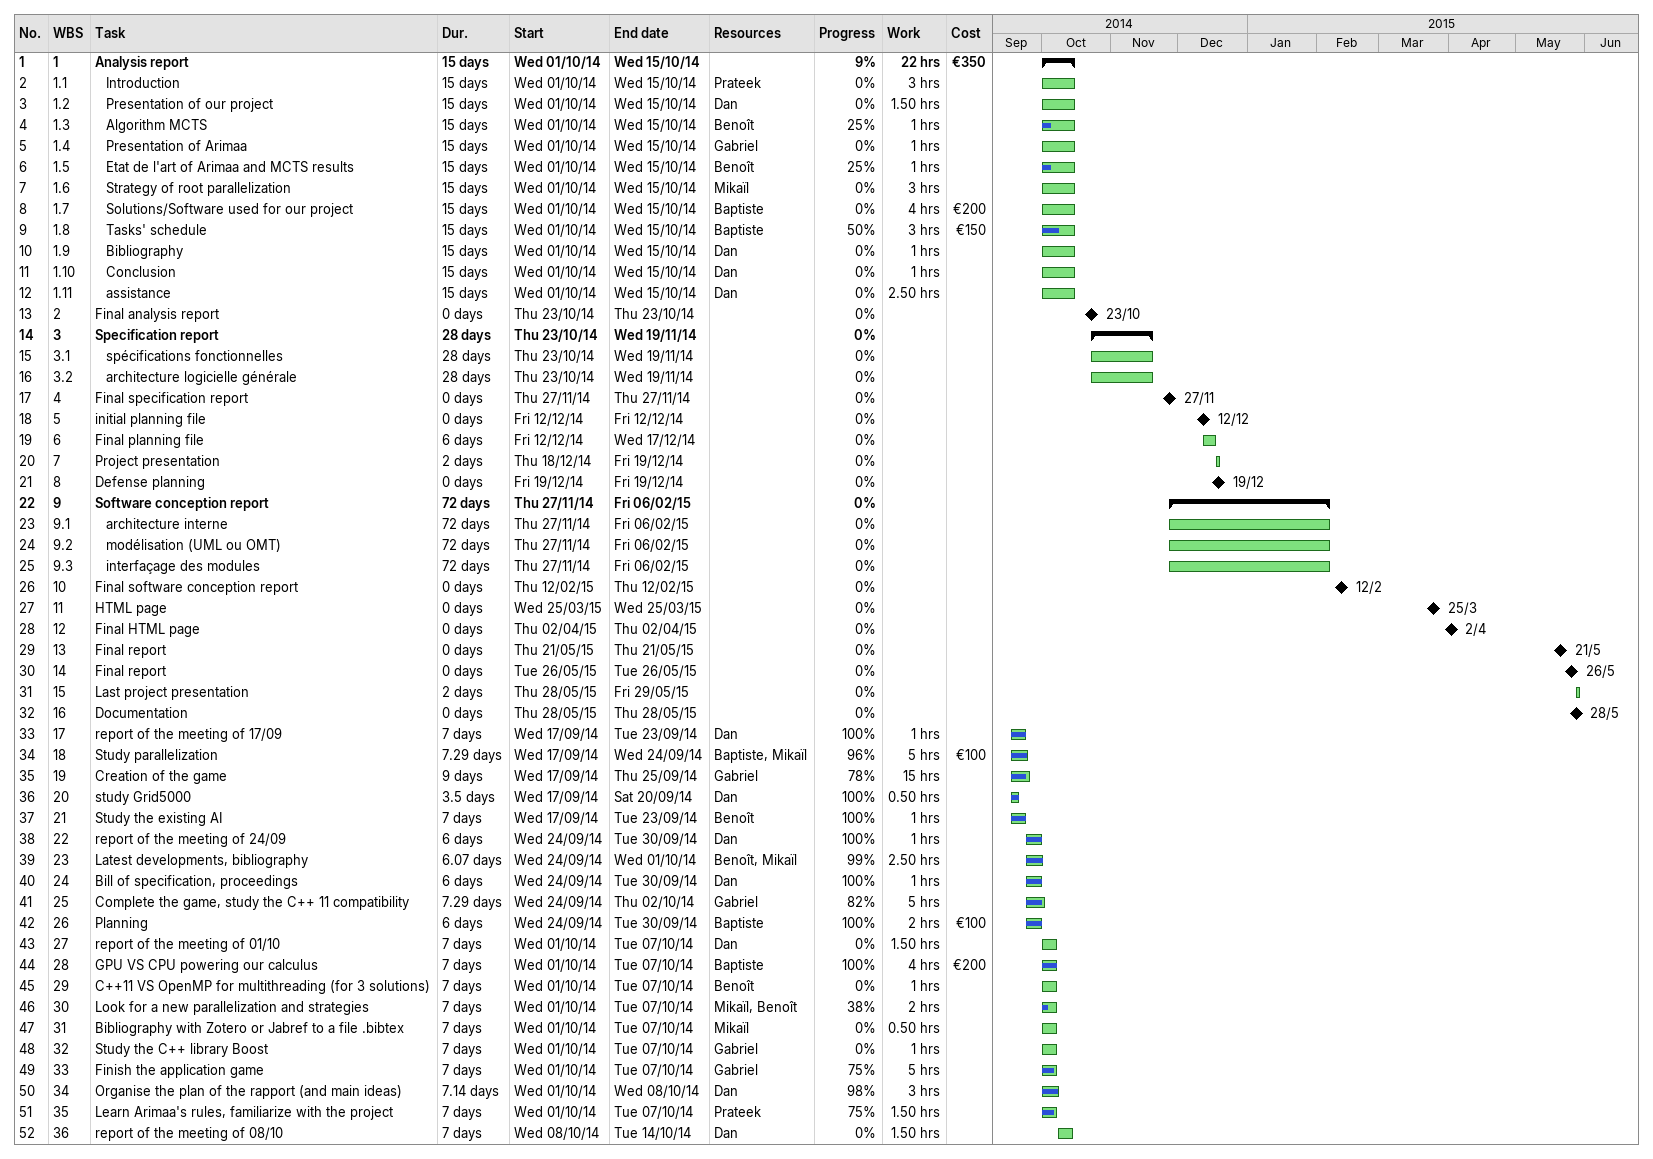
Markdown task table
| ID | WBS | Task | Duration | Start | Finish | Resources | % complete | Work (h) | Cost (€) |
|---|---|---|---|---|---|---|---|---|---|
| 1 | 1 | **Analysis report** | 15d | 2014-10-01 | 2014-10-15 |  | 9 | 22 | 350 |
| 2 | 1.1 | Introduction | 15d | 2014-10-01 | 2014-10-15 | Prateek | 0 | 3 |  |
| 3 | 1.2 | Presentation of our project | 15d | 2014-10-01 | 2014-10-15 | Dan | 0 | 1.50 |  |
| 4 | 1.3 | Algorithm MCTS | 15d | 2014-10-01 | 2014-10-15 | Benoît | 25 | 1 |  |
| 5 | 1.4 | Presentation of Arimaa | 15d | 2014-10-01 | 2014-10-15 | Gabriel | 0 | 1 |  |
| 6 | 1.5 | Etat de l'art of Arimaa and MCTS results | 15d | 2014-10-01 | 2014-10-15 | Benoît | 25 | 1 |  |
| 7 | 1.6 | Strategy of root parallelization | 15d | 2014-10-01 | 2014-10-15 | Mikaïl | 0 | 3 |  |
| 8 | 1.7 | Solutions/Software used for our project | 15d | 2014-10-01 | 2014-10-15 | Baptiste | 0 | 4 | 200 |
| 9 | 1.8 | Tasks' schedule | 15d | 2014-10-01 | 2014-10-15 | Baptiste | 50 | 3 | 150 |
| 10 | 1.9 | Bibliography | 15d | 2014-10-01 | 2014-10-15 | Dan | 0 | 1 |  |
| 11 | 1.10 | Conclusion | 15d | 2014-10-01 | 2014-10-15 | Dan | 0 | 1 |  |
| 12 | 1.11 | assistance | 15d | 2014-10-01 | 2014-10-15 | Dan | 0 | 2.50 |  |
| 13 | 2 | Final analysis report | 0d | 2014-10-23 | 2014-10-23 |  | 0 |  |  |
| 14 | 3 | **Specification report** | 28d | 2014-10-23 | 2014-11-19 |  | 0 |  |  |
| 15 | 3.1 | spécifications fonctionnelles | 28d | 2014-10-23 | 2014-11-19 |  | 0 |  |  |
| 16 | 3.2 | architecture logicielle générale | 28d | 2014-10-23 | 2014-11-19 |  | 0 |  |  |
| 17 | 4 | Final specification report | 0d | 2014-11-27 | 2014-11-27 |  | 0 |  |  |
| 18 | 5 | initial planning file | 0d | 2014-12-12 | 2014-12-12 |  | 0 |  |  |
| 19 | 6 | Final planning file | 6d | 2014-12-12 | 2014-12-17 |  | 0 |  |  |
| 20 | 7 | Project presentation | 2d | 2014-12-18 | 2014-12-19 |  | 0 |  |  |
| 21 | 8 | Defense planning | 0d | 2014-12-19 | 2014-12-19 |  | 0 |  |  |
| 22 | 9 | **Software conception report** | 72d | 2014-11-27 | 2015-02-06 |  | 0 |  |  |
| 23 | 9.1 | architecture interne | 72d | 2014-11-27 | 2015-02-06 |  | 0 |  |  |
| 24 | 9.2 | modélisation (UML ou OMT) | 72d | 2014-11-27 | 2015-02-06 |  | 0 |  |  |
| 25 | 9.3 | interfaçage des modules | 72d | 2014-11-27 | 2015-02-06 |  | 0 |  |  |
| 26 | 10 | Final software conception report | 0d | 2015-02-12 | 2015-02-12 |  | 0 |  |  |
| 27 | 11 | HTML page | 0d | 2015-03-25 | 2015-03-25 |  | 0 |  |  |
| 28 | 12 | Final HTML page | 0d | 2015-04-02 | 2015-04-02 |  | 0 |  |  |
| 29 | 13 | Final report | 0d | 2015-05-21 | 2015-05-21 |  | 0 |  |  |
| 30 | 14 | Final report | 0d | 2015-05-26 | 2015-05-26 |  | 0 |  |  |
| 31 | 15 | Last project presentation | 2d | 2015-05-28 | 2015-05-29 |  | 0 |  |  |
| 32 | 16 | Documentation | 0d | 2015-05-28 | 2015-05-28 |  | 0 |  |  |
| 33 | 17 | report of the meeting of 17/09 | 7d | 2014-09-17 | 2014-09-23 | Dan | 100 | 1 |  |
| 34 | 18 | Study parallelization | 7.29d | 2014-09-17 | 2014-09-24 | Baptiste, Mikaïl | 96 | 5 | 100 |
| 35 | 19 | Creation of the game | 9d | 2014-09-17 | 2014-09-25 | Gabriel | 78 | 15 |  |
| 36 | 20 | study Grid5000 | 3.5d | 2014-09-17 | 2014-09-20 | Dan | 100 | 0.50 |  |
| 37 | 21 | Study the existing AI | 7d | 2014-09-17 | 2014-09-23 | Benoît | 100 | 1 |  |
| 38 | 22 | report of the meeting of 24/09 | 6d | 2014-09-24 | 2014-09-30 | Dan | 100 | 1 |  |
| 39 | 23 | Latest developments, bibliography | 6.07d | 2014-09-24 | 2014-10-01 | Benoît, Mikaïl | 99 | 2.50 |  |
| 40 | 24 | Bill of specification, proceedings | 6d | 2014-09-24 | 2014-09-30 | Dan | 100 | 1 |  |
| 41 | 25 | Complete the game, study the C++ 11 compatibility | 7.29d | 2014-09-24 | 2014-10-02 | Gabriel | 82 | 5 |  |
| 42 | 26 | Planning | 6d | 2014-09-24 | 2014-09-30 | Baptiste | 100 | 2 | 100 |
| 43 | 27 | report of the meeting of 01/10 | 7d | 2014-10-01 | 2014-10-07 | Dan | 0 | 1.50 |  |
| 44 | 28 | GPU VS CPU powering our calculus | 7d | 2014-10-01 | 2014-10-07 | Baptiste | 100 | 4 | 200 |
| 45 | 29 | C++11 VS OpenMP for multithreading (for 3 solutions) | 7d | 2014-10-01 | 2014-10-07 | Benoît | 0 | 1 |  |
| 46 | 30 | Look for a new parallelization and strategies | 7d | 2014-10-01 | 2014-10-07 | Mikaïl, Benoît | 38 | 2 |  |
| 47 | 31 | Bibliography with Zotero or Jabref to a file .bibtex | 7d | 2014-10-01 | 2014-10-07 | Mikaïl | 0 | 0.50 |  |
| 48 | 32 | Study the C++ library Boost | 7d | 2014-10-01 | 2014-10-07 | Gabriel | 0 | 1 |  |
| 49 | 33 | Finish the application game | 7d | 2014-10-01 | 2014-10-07 | Gabriel | 75 | 5 |  |
| 50 | 34 | Organise the plan of the rapport (and main ideas) | 7.14d | 2014-10-01 | 2014-10-08 | Dan | 98 | 3 |  |
| 51 | 35 | Learn Arimaa's rules, familiarize with the project | 7d | 2014-10-01 | 2014-10-07 | Prateek | 75 | 1.50 |  |
| 52 | 36 | report of the meeting of 08/10 | 7d | 2014-10-08 | 2014-10-14 | Dan | 0 | 1.50 |  |
